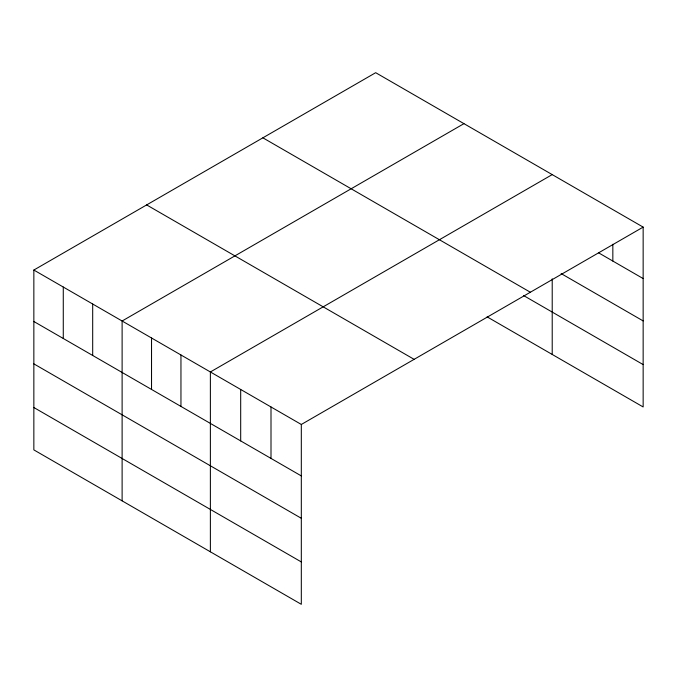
<?xml version="1.0" encoding="UTF-8"?>
<svg xmlns="http://www.w3.org/2000/svg" width="677" height="677" viewBox="0 0 677 677"><rect width="100%" height="100%" fill="white"/><g stroke="black" fill="none" stroke-linecap="round" stroke-linejoin="round"><path stroke-width="1.02" d="M33.85 270.047L301.316 424.471L301.316 604.307L33.85 449.892L33.85 270.047L375.684 72.693L643.15 227.108L643.15 406.953L487.127 316.87M463.948 123.654L122.114 321.008L122.114 500.845M552.212 174.607L210.378 371.969L210.378 551.806M301.316 424.471L643.15 227.108M598.57 252.817L643.15 278.56M561.131 273.576L643.15 320.923M262.879 137.82L530.345 292.236M523.685 295.604L643.15 364.581M146.655 204.919L414.121 359.343M33.85 321.499L301.316 475.914M33.85 363.862L301.316 518.286M33.85 407.52L301.316 561.935M612.837 244.262L612.837 261.06M552.212 278.822L552.212 354.452M271.003 406.97L271.003 458.414M240.69 389.47L240.69 440.913M180.954 354.976L180.954 406.428M151.538 337.992L151.538 389.436M92.69 304.024L92.69 355.467M63.274 287.031L63.274 338.483"/></g></svg>
